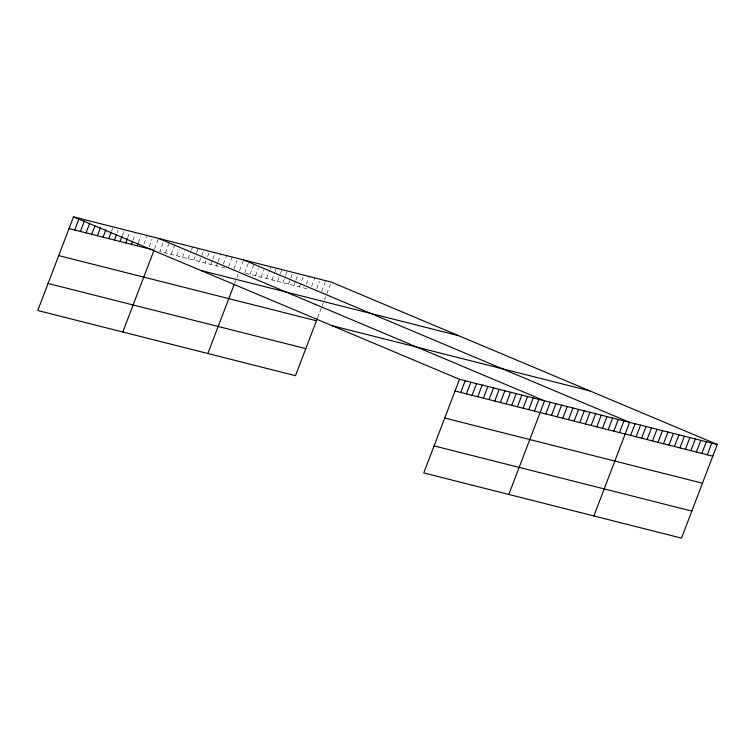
<?xml version="1.0" encoding="UTF-8"?>
<svg xmlns="http://www.w3.org/2000/svg" width="755" height="755" viewBox="0 0 755 755"><rect width="100%" height="100%" fill="white"/><g stroke="black" fill="none" stroke-linecap="round" stroke-linejoin="round"><path stroke-width="0.57" stroke-dasharray="3.77 2.83" d="M111.561 231.172L112.778 227.991M117.233 232.606L118.044 230.483M122.499 235.107L124.122 230.851M127.765 237.598L129.388 233.352M133.031 240.099L135.466 233.72M138.288 242.591L140.723 236.221M143.96 244.025L146.8 236.589M149.226 246.526L152.066 239.09M154.492 249.018L158.144 239.458M163.005 243.016L159.758 251.519L226.66 268.44M165.421 252.953L169.479 242.327M171.092 254.388L175.151 243.761M176.764 255.822L179.199 249.443M182.436 257.257L184.871 250.877M188.108 258.691L190.949 251.255M191.345 250.188L192.563 246.998M193.771 260.126L196.206 253.746M196.611 252.68L198.235 248.433M199.443 261.551L203.907 249.867M205.115 262.985L205.926 260.862M207.549 256.615L209.579 251.302M210.787 264.42L212.41 260.173M212.816 259.107L215.251 252.736M216.459 265.854L217.676 262.674M218.072 261.607L220.913 254.171M223.338 264.108L226.585 255.605M228.605 266.6L232.257 257.04M233.871 269.101L237.117 260.598M234.55 283.606L235.692 280.605M236.844 277.604L238.372 273.593M239.543 270.526L243.195 260.966M244.611 272.98L248.263 263.419M250.084 274.367L254.548 262.674M255.567 275.745L258.408 268.308M261.041 277.132L263.882 269.695M266.515 278.519L269.761 270.016M270.167 268.959L270.979 266.836M271.998 279.907L274.829 272.47M275.235 271.404L276.453 268.214M277.472 281.285L279.907 274.914M280.313 273.848L281.936 269.601M282.946 282.672L285.381 276.302M285.786 275.235L287.41 270.988M288.429 284.059L290.448 278.746M290.854 277.689L292.883 272.376M293.903 285.447L295.526 281.19M295.932 280.133L298.367 273.754M299.376 286.825L303.84 275.141M306.473 283.965L309.314 276.528M311.551 286.409L314.797 277.916M316.619 288.863L319.459 281.426M321.687 291.307L325.339 281.747M317.581 317.789L321.79 306.775M322.168 305.775L323.319 302.764M324.471 299.763L325.613 296.762M326.764 293.752L330.416 284.191M245.705 273.253L309.239 289.325"/><path stroke-width="1.13" d="M717.25 444.497L459.521 379.321L423.772 472.932L681.501 538.117L717.25 444.497L331.228 282.068L73.499 216.883L37.75 310.503L295.479 375.679L317.204 318.789M74.707 230.011L79.171 218.318M80.379 231.445L84.428 220.819M86.042 232.88L89.694 223.31M91.714 234.305L94.96 225.811M97.386 235.739L100.632 227.246M103.058 237.174L105.898 229.737M108.729 238.608L111.155 232.238M114.392 240.043L116.421 234.73M120.064 241.477L122.093 236.164M125.736 242.912L127.359 238.665M131.408 244.346L132.625 241.156M137.07 245.781L137.882 243.657M122.801 332.011L154.086 250.084M207.852 353.519L234.163 284.607M460.729 392.44L465.193 380.756M466.401 393.874L470.865 382.19M472.073 395.309L476.537 383.615M477.745 396.743L482.2 385.05M483.408 398.178L487.872 386.484M489.08 399.612L493.543 387.919M494.752 401.047L499.215 389.353M500.423 402.472L504.887 390.788M506.095 403.906L510.55 392.223M511.758 405.341L516.222 393.657M517.43 406.775L521.894 395.091M523.102 408.21L527.566 396.526M528.774 409.644L533.238 397.961M534.446 411.079L538.9 399.395M508.823 494.44L544.572 400.829L158.55 238.401M545.78 413.948L550.244 402.264M551.452 415.382L555.916 403.698M557.124 416.817L561.588 405.133M562.786 418.251L567.25 406.567M568.458 419.686L572.922 408.002M574.13 421.12L578.594 409.427M579.802 422.555L584.266 410.862M585.474 423.989L589.929 412.296M591.137 425.424L595.601 413.731M596.809 426.858L601.273 415.165M602.481 428.293L606.944 416.6M608.152 429.718L612.616 418.034M613.824 431.152L618.279 419.469M619.487 432.587L623.951 420.903M593.874 515.948L629.623 422.338L243.601 259.909M630.633 435.409L635.097 423.725M636.116 436.796L640.58 425.112M641.59 438.183L646.053 426.49M647.063 439.561L651.527 427.877M652.547 440.948L657.01 429.265M658.02 442.336L662.484 430.652M663.494 443.723L667.958 432.03M668.977 445.101L673.441 433.417M674.451 446.488L678.915 434.805M679.925 447.875L684.389 436.192M685.408 449.263L689.862 437.57M690.882 450.641L695.346 438.957M696.355 452.028L700.819 440.344M701.839 453.415L706.293 441.732M707.312 454.803L711.776 443.119M69.035 228.576L152.954 249.792M200.887 270.488L458.615 335.673M58.711 255.605L316.439 320.79M332.134 325.716L589.863 390.901M48.075 283.465L305.803 348.65M455.057 391.005L712.786 456.19M444.733 418.043L702.461 483.219M434.097 445.894L691.825 511.078M73.499 216.883L459.521 379.321"/></g></svg>
